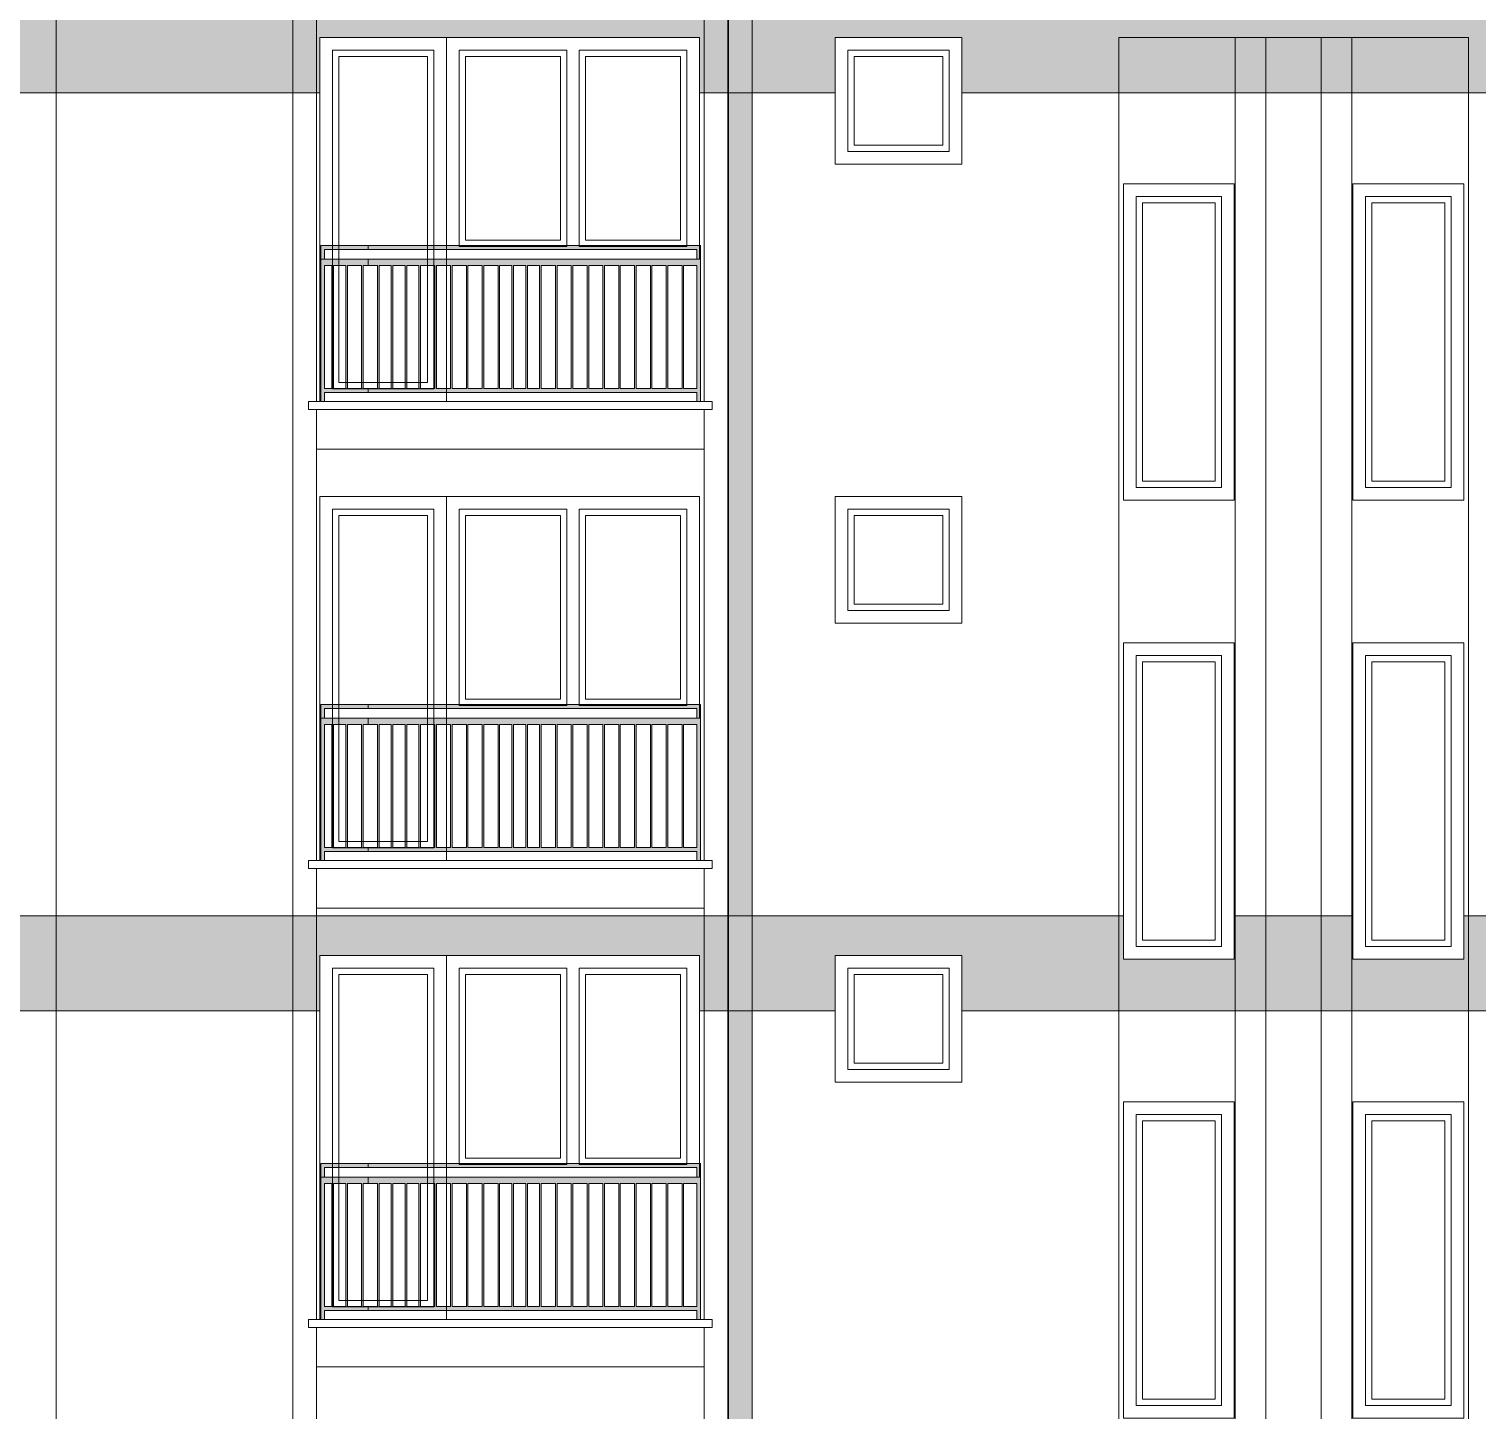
# Model space of a CAD drawing. Header units: millimetres. Extents: x 2791058 to 2855058, y -67651 to -18651.
# Drawn here: x 2811670 to 2816246, y -34233 to -29870 of the extents above; entities that cross this region are included whole.
import ezdxf

# ---------------------------------------------------------------- set-up
doc = ezdxf.new("R2010")
doc.units = ezdxf.units.MM
doc.header["$MEASUREMENT"] = 0
doc.linetypes.add('Hidden Line', pattern=[195.611112, 141.111112, -54.5])
doc.layers.add('Exterior walls', color=7, linetype='Continuous')
for name, color, linetype, lineweight in [('Exterior walls_Pen_No__1', 7, 'Continuous', 0), ('Exterior walls_Pen_No__80', 3, 'Continuous', 0), ('Lines_Pen_No__20', 1, 'Continuous', 0), ('Shell - Roof_Pen_No__20', 1, 'Continuous', 0), ('Shell - Roof_Pen_No__21', 7, 'Continuous', 0)]:
    doc.layers.add(name, color=color, linetype=linetype, lineweight=lineweight)
doc.layers.add('Structural - Bearing_Pen_No__61', color=7, linetype='Continuous', lineweight=0, true_color=0x6a6a6a)

# ---------------------------------------------------------------- blocks, each defined once
blk = doc.blocks.new('Wall_3', base_point=(2813954.9, -29772))
at = {"layer": 'Exterior walls', "linetype": 'Continuous', "lineweight": 0}
blk.add_hatch(color=255, dxfattribs=at).paths.add_polyline_path([(2813879.9, -29772), (2813879.9, -35603.3), (2813954.9, -35616.5), (2813954.9, -29772)])
at = {"layer": 'Exterior walls_Pen_No__1', "color": 7, "linetype": 'Continuous', "lineweight": 0, "flags": 128}
for points in [[(2813879.9, -29772), (2813879.9, -35603.3)], [(2813954.9, -29772), (2813879.9, -29772)], [(2813954.9, -35616.5), (2813954.9, -29772)]]:
    blk.add_lwpolyline(points, dxfattribs=at)

msp = doc.modelspace()

# ---------------------------------------------------------------- hatches: boundary and pattern name
at = {"layer": 'Exterior walls_Pen_No__80', "linetype": 'Continuous', "lineweight": 0, "true_color": 0x7fff7f}
for points in [[(2803943.4, -29772), (2803943.4, -30072), (2804793.3, -30072), (2804793.3, -29897), (2805993.3, -29897), (2805993.3, -30072), (2806363.5, -30072), (2806363.5, -29897), (2806763.5, -29897), (2806763.5, -30072), (2808942.1, -30072), (2808942.1, -29897), (2809342.1, -29897), (2809342.1, -30072), (2809767.8, -30072), (2809767.8, -29897), (2810967.8, -29897), (2810967.8, -30072), (2812588.9, -30072), (2812588.9, -29897), (2813788.9, -29897), (2813788.9, -30072), (2814217.2, -30072), (2814217.2, -29897), (2814617.2, -29897), (2814617.2, -30072), (2816727.9, -30072), (2816727.9, -29897), (2817127.9, -29897), (2817127.9, -30072), (2817570, -30072), (2817570, -29897), (2818770, -29897), (2818770, -30072), (2819623.4, -30072), (2819623.4, -29772)], [(2803943.4, -32972), (2803943.4, -32672), (2807342.5, -32672), (2807342.5, -32809), (2807692.5, -32809), (2807692.5, -32672), (2808067.5, -32672), (2808067.5, -32809), (2808417.5, -32809), (2808417.5, -32672), (2815128.4, -32672), (2815128.4, -32809), (2815478.4, -32809), (2815478.4, -32672), (2815853.4, -32672), (2815853.4, -32809), (2816203.4, -32809), (2816203.4, -32672), (2819623.4, -32672), (2819623.4, -32972), (2818770, -32972), (2818770, -32797), (2817570, -32797), (2817570, -32972), (2817127.9, -32972), (2817127.9, -32797), (2816727.9, -32797), (2816727.9, -32972), (2814617.2, -32972), (2814617.2, -32797), (2814217.2, -32797), (2814217.2, -32972), (2813788.9, -32972), (2813788.9, -32797), (2812588.9, -32797), (2812588.9, -32972), (2810967.8, -32972), (2810967.8, -32797), (2809767.8, -32797), (2809767.8, -32972), (2809342.1, -32972), (2809342.1, -32797), (2808942.1, -32797), (2808942.1, -32972), (2806763.5, -32972), (2806763.5, -32797), (2806363.5, -32797), (2806363.5, -32972), (2805993.3, -32972), (2805993.3, -32797), (2804793.3, -32797), (2804793.3, -32972)]]:
    msp.add_hatch(color=91, dxfattribs=at).paths.add_polyline_path(points)
at = {"layer": 'Structural - Bearing_Pen_No__61', "linetype": 'Continuous', "lineweight": 0, "true_color": 0x6a6a6a}
h = msp.add_hatch(color=251, dxfattribs=at)
h.paths.add_polyline_path([(2812591.9, -30554.4), (2812591.9, -31047), (2812603.9, -31047), (2812603.9, -31018.3), (2812741.9, -31018.3), (2812741.9, -31005.8), (2812725.9, -31005.8), (2812725.9, -30617), (2812741.9, -30617), (2812741.9, -30597), (2812603.9, -30597), (2812603.9, -30567), (2812741.9, -30567), (2812741.9, -30554.4), (2812603.9, -30554.4)])
h.paths.add_polyline_path([(2812603.9, -30617), (2812627.1, -30617), (2812627.1, -31005.8), (2812603.9, -31005.8)], flags=0)
h.paths.add_polyline_path([(2812632.1, -30617), (2812670.9, -30617), (2812670.9, -31005.8), (2812632.1, -31005.8)], flags=0)
h.paths.add_polyline_path([(2812675.9, -30617), (2812720.9, -30617), (2812720.9, -31005.8), (2812675.9, -31005.8)], flags=0)
h = msp.add_hatch(color=251, dxfattribs=at)
h.paths.add_polyline_path([(2812741.9, -31018.3), (2813779.9, -31018.3), (2813779.9, -31047), (2813791.9, -31047), (2813791.9, -30554.4), (2813779.9, -30554.4), (2812741.9, -30554.4), (2812741.9, -30567), (2813779.9, -30567), (2813779.9, -30597), (2812741.9, -30597), (2812741.9, -30617), (2812770.9, -30617), (2812770.9, -31005.8), (2812741.9, -31005.8)])
h.paths.add_polyline_path([(2812775.9, -31005.8), (2812775.9, -30617), (2812814.6, -30617), (2812814.6, -31005.8)], flags=0)
h.paths.add_polyline_path([(2812858.4, -31005.8), (2812819.6, -31005.8), (2812819.6, -30617), (2812858.4, -30617)], flags=0)
h.paths.add_polyline_path([(2812863.4, -30617), (2812902.1, -30617), (2812902.1, -31005.8), (2812863.4, -31005.8)], flags=0)
h.paths.add_polyline_path([(2812952.1, -31005.8), (2812907.1, -31005.8), (2812907.1, -30617), (2812952.1, -30617)], flags=0)
h.paths.add_polyline_path([(2812957.1, -31005.8), (2812957.1, -30617), (2813002.1, -30617), (2813002.1, -31005.8)], flags=0)
h.paths.add_polyline_path([(2813007.1, -30617), (2813052.1, -30617), (2813052.1, -31005.8), (2813007.1, -31005.8)], flags=0)
h.paths.add_polyline_path([(2813057.1, -30617), (2813102.1, -30617), (2813102.1, -31005.8), (2813057.1, -31005.8)], flags=0)
h.paths.add_polyline_path([(2813107.1, -31005.8), (2813107.1, -30617), (2813152.1, -30617), (2813152.1, -31005.8)], flags=0)
h.paths.add_polyline_path([(2813195.9, -31005.8), (2813157.1, -31005.8), (2813157.1, -30617), (2813195.9, -30617)], flags=0)
h.paths.add_polyline_path([(2813200.9, -30617), (2813239.6, -30617), (2813239.6, -31005.8), (2813200.9, -31005.8)], flags=0)
h.paths.add_polyline_path([(2813244.6, -30617), (2813283.4, -30617), (2813283.4, -31005.8), (2813244.6, -31005.8)], flags=0)
h.paths.add_polyline_path([(2813288.4, -31005.8), (2813288.4, -30617), (2813333.4, -30617), (2813333.4, -31005.8)], flags=0)
h.paths.add_polyline_path([(2813383.4, -31005.8), (2813338.4, -31005.8), (2813338.4, -30617), (2813383.4, -30617)], flags=0)
h.paths.add_polyline_path([(2813433.4, -31005.8), (2813388.4, -31005.8), (2813388.4, -30617), (2813433.4, -30617)], flags=0)
h.paths.add_polyline_path([(2813438.4, -31005.8), (2813438.4, -30617), (2813483.4, -30617), (2813483.4, -31005.8)], flags=0)
h.paths.add_polyline_path([(2813488.4, -31005.8), (2813488.4, -30617), (2813533.4, -30617), (2813533.4, -31005.8)], flags=0)
h.paths.add_polyline_path([(2813538.4, -30617), (2813583.4, -30617), (2813583.4, -31005.8), (2813538.4, -31005.8)], flags=0)
h.paths.add_polyline_path([(2813588.4, -31005.8), (2813588.4, -30617), (2813633.4, -30617), (2813633.4, -31005.8)], flags=0)
h.paths.add_polyline_path([(2813638.4, -30617), (2813683.4, -30617), (2813683.4, -31005.8), (2813638.4, -31005.8)], flags=0)
h.paths.add_polyline_path([(2813688.4, -31005.8), (2813688.4, -30617), (2813733.4, -30617), (2813733.4, -31005.8)], flags=0)
h.paths.add_polyline_path([(2813738.4, -30617), (2813779.9, -30617), (2813779.9, -31005.8), (2813738.4, -31005.8)], flags=0)
h = msp.add_hatch(color=251, dxfattribs=at)
h.paths.add_polyline_path([(2812591.9, -32004.4), (2812591.9, -32497), (2812603.9, -32497), (2812603.9, -32468.3), (2812741.9, -32468.3), (2812741.9, -32455.8), (2812725.9, -32455.8), (2812725.9, -32067), (2812741.9, -32067), (2812741.9, -32047), (2812603.9, -32047), (2812603.9, -32017), (2812741.9, -32017), (2812741.9, -32004.4), (2812603.9, -32004.4)])
h.paths.add_polyline_path([(2812603.9, -32067), (2812627.1, -32067), (2812627.1, -32455.8), (2812603.9, -32455.8)], flags=0)
h.paths.add_polyline_path([(2812632.1, -32067), (2812670.9, -32067), (2812670.9, -32455.8), (2812632.1, -32455.8)], flags=0)
h.paths.add_polyline_path([(2812675.9, -32067), (2812720.9, -32067), (2812720.9, -32455.8), (2812675.9, -32455.8)], flags=0)
h = msp.add_hatch(color=251, dxfattribs=at)
h.paths.add_polyline_path([(2812741.9, -32468.3), (2813779.9, -32468.3), (2813779.9, -32497), (2813791.9, -32497), (2813791.9, -32004.4), (2813779.9, -32004.4), (2812741.9, -32004.4), (2812741.9, -32017), (2813779.9, -32017), (2813779.9, -32047), (2812741.9, -32047), (2812741.9, -32067), (2812770.9, -32067), (2812770.9, -32455.8), (2812741.9, -32455.8)])
h.paths.add_polyline_path([(2812775.9, -32455.8), (2812775.9, -32067), (2812814.6, -32067), (2812814.6, -32455.8)], flags=0)
h.paths.add_polyline_path([(2812858.4, -32455.8), (2812819.6, -32455.8), (2812819.6, -32067), (2812858.4, -32067)], flags=0)
h.paths.add_polyline_path([(2812863.4, -32067), (2812902.1, -32067), (2812902.1, -32455.8), (2812863.4, -32455.8)], flags=0)
h.paths.add_polyline_path([(2812952.1, -32455.8), (2812907.1, -32455.8), (2812907.1, -32067), (2812952.1, -32067)], flags=0)
h.paths.add_polyline_path([(2812957.1, -32455.8), (2812957.1, -32067), (2813002.1, -32067), (2813002.1, -32455.8)], flags=0)
h.paths.add_polyline_path([(2813007.1, -32067), (2813052.1, -32067), (2813052.1, -32455.8), (2813007.1, -32455.8)], flags=0)
h.paths.add_polyline_path([(2813057.1, -32067), (2813102.1, -32067), (2813102.1, -32455.8), (2813057.1, -32455.8)], flags=0)
h.paths.add_polyline_path([(2813107.1, -32455.8), (2813107.1, -32067), (2813152.1, -32067), (2813152.1, -32455.8)], flags=0)
h.paths.add_polyline_path([(2813195.9, -32455.8), (2813157.1, -32455.8), (2813157.1, -32067), (2813195.9, -32067)], flags=0)
h.paths.add_polyline_path([(2813200.9, -32067), (2813239.6, -32067), (2813239.6, -32455.8), (2813200.9, -32455.8)], flags=0)
h.paths.add_polyline_path([(2813244.6, -32067), (2813283.4, -32067), (2813283.4, -32455.8), (2813244.6, -32455.8)], flags=0)
h.paths.add_polyline_path([(2813288.4, -32455.8), (2813288.4, -32067), (2813333.4, -32067), (2813333.4, -32455.8)], flags=0)
h.paths.add_polyline_path([(2813383.4, -32455.8), (2813338.4, -32455.8), (2813338.4, -32067), (2813383.4, -32067)], flags=0)
h.paths.add_polyline_path([(2813433.4, -32455.8), (2813388.4, -32455.8), (2813388.4, -32067), (2813433.4, -32067)], flags=0)
h.paths.add_polyline_path([(2813438.4, -32455.8), (2813438.4, -32067), (2813483.4, -32067), (2813483.4, -32455.8)], flags=0)
h.paths.add_polyline_path([(2813488.4, -32455.8), (2813488.4, -32067), (2813533.4, -32067), (2813533.4, -32455.8)], flags=0)
h.paths.add_polyline_path([(2813538.4, -32067), (2813583.4, -32067), (2813583.4, -32455.8), (2813538.4, -32455.8)], flags=0)
h.paths.add_polyline_path([(2813588.4, -32455.8), (2813588.4, -32067), (2813633.4, -32067), (2813633.4, -32455.8)], flags=0)
h.paths.add_polyline_path([(2813638.4, -32067), (2813683.4, -32067), (2813683.4, -32455.8), (2813638.4, -32455.8)], flags=0)
h.paths.add_polyline_path([(2813688.4, -32455.8), (2813688.4, -32067), (2813733.4, -32067), (2813733.4, -32455.8)], flags=0)
h.paths.add_polyline_path([(2813738.4, -32067), (2813779.9, -32067), (2813779.9, -32455.8), (2813738.4, -32455.8)], flags=0)
h = msp.add_hatch(color=251, dxfattribs=at)
h.paths.add_polyline_path([(2812591.9, -33454.4), (2812591.9, -33947), (2812603.9, -33947), (2812603.9, -33918.3), (2812741.9, -33918.3), (2812741.9, -33905.8), (2812725.9, -33905.8), (2812725.9, -33517), (2812741.9, -33517), (2812741.9, -33497), (2812603.9, -33497), (2812603.9, -33467), (2812741.9, -33467), (2812741.9, -33454.4), (2812603.9, -33454.4)])
h.paths.add_polyline_path([(2812603.9, -33517), (2812627.1, -33517), (2812627.1, -33905.8), (2812603.9, -33905.8)], flags=0)
h.paths.add_polyline_path([(2812632.1, -33517), (2812670.9, -33517), (2812670.9, -33905.8), (2812632.1, -33905.8)], flags=0)
h.paths.add_polyline_path([(2812675.9, -33517), (2812720.9, -33517), (2812720.9, -33905.8), (2812675.9, -33905.8)], flags=0)
h = msp.add_hatch(color=251, dxfattribs=at)
h.paths.add_polyline_path([(2812741.9, -33918.3), (2813779.9, -33918.3), (2813779.9, -33947), (2813791.9, -33947), (2813791.9, -33454.4), (2813779.9, -33454.4), (2812741.9, -33454.4), (2812741.9, -33467), (2813779.9, -33467), (2813779.9, -33497), (2812741.9, -33497), (2812741.9, -33517), (2812770.9, -33517), (2812770.9, -33905.8), (2812741.9, -33905.8)])
h.paths.add_polyline_path([(2812775.9, -33905.8), (2812775.9, -33517), (2812814.6, -33517), (2812814.6, -33905.8)], flags=0)
h.paths.add_polyline_path([(2812858.4, -33905.8), (2812819.6, -33905.8), (2812819.6, -33517), (2812858.4, -33517)], flags=0)
h.paths.add_polyline_path([(2812863.4, -33517), (2812902.1, -33517), (2812902.1, -33905.8), (2812863.4, -33905.8)], flags=0)
h.paths.add_polyline_path([(2812952.1, -33905.8), (2812907.1, -33905.8), (2812907.1, -33517), (2812952.1, -33517)], flags=0)
h.paths.add_polyline_path([(2812957.1, -33905.8), (2812957.1, -33517), (2813002.1, -33517), (2813002.1, -33905.8)], flags=0)
h.paths.add_polyline_path([(2813007.1, -33517), (2813052.1, -33517), (2813052.1, -33905.8), (2813007.1, -33905.8)], flags=0)
h.paths.add_polyline_path([(2813057.1, -33517), (2813102.1, -33517), (2813102.1, -33905.8), (2813057.1, -33905.8)], flags=0)
h.paths.add_polyline_path([(2813107.1, -33905.8), (2813107.1, -33517), (2813152.1, -33517), (2813152.1, -33905.8)], flags=0)
h.paths.add_polyline_path([(2813195.9, -33905.8), (2813157.1, -33905.8), (2813157.1, -33517), (2813195.9, -33517)], flags=0)
h.paths.add_polyline_path([(2813200.9, -33517), (2813239.6, -33517), (2813239.6, -33905.8), (2813200.9, -33905.8)], flags=0)
h.paths.add_polyline_path([(2813244.6, -33517), (2813283.4, -33517), (2813283.4, -33905.8), (2813244.6, -33905.8)], flags=0)
h.paths.add_polyline_path([(2813288.4, -33905.8), (2813288.4, -33517), (2813333.4, -33517), (2813333.4, -33905.8)], flags=0)
h.paths.add_polyline_path([(2813383.4, -33905.8), (2813338.4, -33905.8), (2813338.4, -33517), (2813383.4, -33517)], flags=0)
h.paths.add_polyline_path([(2813433.4, -33905.8), (2813388.4, -33905.8), (2813388.4, -33517), (2813433.4, -33517)], flags=0)
h.paths.add_polyline_path([(2813438.4, -33905.8), (2813438.4, -33517), (2813483.4, -33517), (2813483.4, -33905.8)], flags=0)
h.paths.add_polyline_path([(2813488.4, -33905.8), (2813488.4, -33517), (2813533.4, -33517), (2813533.4, -33905.8)], flags=0)
h.paths.add_polyline_path([(2813538.4, -33517), (2813583.4, -33517), (2813583.4, -33905.8), (2813538.4, -33905.8)], flags=0)
h.paths.add_polyline_path([(2813588.4, -33905.8), (2813588.4, -33517), (2813633.4, -33517), (2813633.4, -33905.8)], flags=0)
h.paths.add_polyline_path([(2813638.4, -33517), (2813683.4, -33517), (2813683.4, -33905.8), (2813638.4, -33905.8)], flags=0)
h.paths.add_polyline_path([(2813688.4, -33905.8), (2813688.4, -33517), (2813733.4, -33517), (2813733.4, -33905.8)], flags=0)
h.paths.add_polyline_path([(2813738.4, -33517), (2813779.9, -33517), (2813779.9, -33905.8), (2813738.4, -33905.8)], flags=0)

# ---------------------------------------------------------------- linework, layer by layer
at = {"layer": 'Exterior walls_Pen_No__1', "color": 7, "linetype": 'Continuous', "lineweight": 0, "flags": 128}
for points in [[(2810967.8, -30072), (2812588.9, -30072), (2812588.9, -29897), (2813788.9, -29897), (2813788.9, -30072), (2814217.2, -30072), (2814217.2, -29897), (2814617.2, -29897), (2814617.2, -30072), (2816727.9, -30072), (2816727.9, -29897), (2817127.9, -29897), (2817127.9, -30072), (2817570, -30072), (2817570, -29897), (2818770, -29897), (2818770, -30072), (2819623.4, -30072), (2819623.4, -29772), (2803943.4, -29772)], [(2808417.5, -32672), (2815128.4, -32672), (2815128.4, -32809), (2815478.4, -32809), (2815478.4, -32672), (2815853.4, -32672), (2815853.4, -32809), (2816203.4, -32809), (2816203.4, -32672), (2819623.4, -32672)], [(2816727.9, -32972), (2814617.2, -32972), (2814617.2, -32797), (2814217.2, -32797), (2814217.2, -32972), (2813788.9, -32972), (2813788.9, -32797), (2812588.9, -32797), (2812588.9, -32972), (2810967.8, -32972)]]:
    msp.add_lwpolyline(points, dxfattribs=at)
at = {"layer": 'Lines_Pen_No__20', "color": 1, "linetype": 'Hidden Line', "lineweight": 0}
for p, q in [((2812588.9, -29967), (2812588.9, -29897)), ((2812588.9, -29897), (2813788.9, -29897)), ((2813788.9, -29967), (2813788.9, -29897)), ((2814217.2, -29967), (2814217.2, -29897)), ((2814617.2, -29897), (2814217.2, -29897)), ((2814217.2, -29967), (2814217.2, -29897)), ((2814617.2, -29967), (2814617.2, -29897)), ((2812588.9, -31417), (2812588.9, -31347)), ((2812588.9, -31347), (2813788.9, -31347)), ((2813788.9, -31417), (2813788.9, -31347)), ((2814217.2, -31417), (2814217.2, -31347)), ((2814617.2, -31347), (2814217.2, -31347)), ((2814217.2, -31417), (2814217.2, -31347)), ((2814617.2, -31417), (2814617.2, -31347)), ((2812588.9, -32867), (2812588.9, -32797)), ((2812588.9, -32797), (2813788.9, -32797)), ((2813788.9, -32867), (2813788.9, -32797)), ((2814217.2, -32867), (2814217.2, -32797)), ((2814617.2, -32797), (2814217.2, -32797)), ((2814217.2, -32867), (2814217.2, -32797)), ((2814617.2, -32867), (2814617.2, -32797))]:
    msp.add_line(p, q, dxfattribs=at)
at = {"layer": 'Lines_Pen_No__20', "color": 1, "linetype": 'Continuous', "lineweight": 0}
for p, q in [((2813348.9, -30537), (2813348.9, -29957)), ((2813368.9, -30557), (2813368.9, -29937)), ((2813408.9, -30557), (2813408.9, -29937)), ((2813428.9, -30537), (2813428.9, -29957)), ((2813368.9, -32007), (2813368.9, -31387)), ((2813408.9, -32007), (2813408.9, -31387)), ((2813348.9, -31987), (2813348.9, -31407)), ((2813428.9, -31987), (2813428.9, -31407)), ((2813368.9, -33457), (2813368.9, -32837)), ((2813408.9, -33457), (2813408.9, -32837)), ((2813348.9, -33437), (2813348.9, -32857)), ((2813428.9, -33437), (2813428.9, -32857))]:
    msp.add_line(p, q, dxfattribs=at)
for points in [[(2812988.9, -31047), (2812588.9, -31047), (2812588.9, -29897), (2812988.9, -29897)], [(2813788.9, -29897), (2812988.9, -29897), (2812988.9, -30597), (2813788.9, -30597)], [(2814217.2, -29897), (2814617.2, -29897), (2814617.2, -30297), (2814217.2, -30297)], [(2812948.9, -31007), (2812628.9, -31007), (2812628.9, -29937), (2812948.9, -29937)], [(2812928.9, -30987), (2812648.9, -30987), (2812648.9, -29957), (2812928.9, -29957)], [(2814257.2, -29937), (2814577.2, -29937), (2814577.2, -30257), (2814257.2, -30257)], [(2814277.2, -29957), (2814557.2, -29957), (2814557.2, -30237), (2814277.2, -30237)], [(2815128.4, -31359), (2815478.4, -31359), (2815478.4, -30359), (2815128.4, -30359)], [(2815853.4, -31359), (2816203.4, -31359), (2816203.4, -30359), (2815853.4, -30359)], [(2815168.4, -31319), (2815438.4, -31319), (2815438.4, -30399), (2815168.4, -30399)], [(2815188.4, -31299), (2815418.4, -31299), (2815418.4, -30419), (2815188.4, -30419)], [(2815893.4, -31319), (2816163.4, -31319), (2816163.4, -30399), (2815893.4, -30399)], [(2815913.4, -31299), (2816143.4, -31299), (2816143.4, -30419), (2815913.4, -30419)], [(2812988.9, -32497), (2812588.9, -32497), (2812588.9, -31347), (2812988.9, -31347)], [(2812948.9, -32457), (2812628.9, -32457), (2812628.9, -31387), (2812948.9, -31387)], [(2813788.9, -31347), (2812988.9, -31347), (2812988.9, -32047), (2813788.9, -32047)], [(2814217.2, -31347), (2814617.2, -31347), (2814617.2, -31747), (2814217.2, -31747)], [(2814257.2, -31387), (2814577.2, -31387), (2814577.2, -31707), (2814257.2, -31707)], [(2812928.9, -32437), (2812648.9, -32437), (2812648.9, -31407), (2812928.9, -31407)], [(2814277.2, -31407), (2814557.2, -31407), (2814557.2, -31687), (2814277.2, -31687)], [(2815128.4, -32809), (2815478.4, -32809), (2815478.4, -31809), (2815128.4, -31809)], [(2815853.4, -32809), (2816203.4, -32809), (2816203.4, -31809), (2815853.4, -31809)], [(2815168.4, -32769), (2815438.4, -32769), (2815438.4, -31849), (2815168.4, -31849)], [(2815188.4, -32749), (2815418.4, -32749), (2815418.4, -31869), (2815188.4, -31869)], [(2815893.4, -32769), (2816163.4, -32769), (2816163.4, -31849), (2815893.4, -31849)], [(2815913.4, -32749), (2816143.4, -32749), (2816143.4, -31869), (2815913.4, -31869)], [(2812988.9, -33947), (2812588.9, -33947), (2812588.9, -32797), (2812988.9, -32797)], [(2813788.9, -32797), (2812988.9, -32797), (2812988.9, -33497), (2813788.9, -33497)], [(2814217.2, -32797), (2814617.2, -32797), (2814617.2, -33197), (2814217.2, -33197)], [(2812948.9, -33907), (2812628.9, -33907), (2812628.9, -32837), (2812948.9, -32837)], [(2814257.2, -32837), (2814577.2, -32837), (2814577.2, -33157), (2814257.2, -33157)], [(2812928.9, -33887), (2812648.9, -33887), (2812648.9, -32857), (2812928.9, -32857)], [(2814277.2, -32857), (2814557.2, -32857), (2814557.2, -33137), (2814277.2, -33137)], [(2815128.4, -34259), (2815478.4, -34259), (2815478.4, -33259), (2815128.4, -33259)], [(2815853.4, -34259), (2816203.4, -34259), (2816203.4, -33259), (2815853.4, -33259)], [(2815168.4, -34219), (2815438.4, -34219), (2815438.4, -33299), (2815168.4, -33299)], [(2815893.4, -34219), (2816163.4, -34219), (2816163.4, -33299), (2815893.4, -33299)], [(2815188.4, -34199), (2815418.4, -34199), (2815418.4, -33319), (2815188.4, -33319)], [(2815913.4, -34199), (2816143.4, -34199), (2816143.4, -33319), (2815913.4, -33319)]]:
    msp.add_lwpolyline(points, close=True, dxfattribs=at)
for points in [[(2813368.9, -29937), (2813028.9, -29937), (2813028.9, -30557), (2813368.9, -30557)], [(2813348.9, -29957), (2813048.9, -29957), (2813048.9, -30537), (2813348.9, -30537)], [(2813408.9, -30557), (2813748.9, -30557), (2813748.9, -29937), (2813408.9, -29937)], [(2813428.9, -30537), (2813728.9, -30537), (2813728.9, -29957), (2813428.9, -29957)], [(2813368.9, -31387), (2813028.9, -31387), (2813028.9, -32007), (2813368.9, -32007)], [(2813408.9, -32007), (2813748.9, -32007), (2813748.9, -31387), (2813408.9, -31387)], [(2813348.9, -31407), (2813048.9, -31407), (2813048.9, -31987), (2813348.9, -31987)], [(2813428.9, -31987), (2813728.9, -31987), (2813728.9, -31407), (2813428.9, -31407)], [(2813368.9, -32837), (2813028.9, -32837), (2813028.9, -33457), (2813368.9, -33457)], [(2813408.9, -33457), (2813748.9, -33457), (2813748.9, -32837), (2813408.9, -32837)], [(2813348.9, -32857), (2813048.9, -32857), (2813048.9, -33437), (2813348.9, -33437)], [(2813428.9, -33437), (2813728.9, -33437), (2813728.9, -32857), (2813428.9, -32857)]]:
    msp.add_lwpolyline(points, dxfattribs=at)
at = {"layer": 'Shell - Roof_Pen_No__20', "color": 1, "linetype": 'Continuous', "lineweight": 0}
for p, q in [((2814617.2, -29897), (2814217.2, -29897)), ((2814217.2, -29897), (2814217.2, -30297)), ((2814617.2, -30297), (2814617.2, -29897)), ((2814217.2, -30297), (2814617.2, -30297)), ((2814617.2, -31347), (2814217.2, -31347)), ((2814217.2, -31347), (2814217.2, -31747)), ((2814617.2, -31747), (2814617.2, -31347)), ((2814217.2, -31747), (2814617.2, -31747)), ((2814617.2, -32797), (2814217.2, -32797)), ((2814217.2, -32797), (2814217.2, -33197)), ((2814617.2, -33197), (2814617.2, -32797)), ((2814217.2, -33197), (2814617.2, -33197))]:
    msp.add_line(p, q, dxfattribs=at)
at = {"layer": 'Shell - Roof_Pen_No__21', "color": 7, "linetype": 'Continuous', "lineweight": 0}
for p, q in [((2811755.3, -29772), (2811755.3, -37047)), ((2812503.4, -29772), (2812503.4, -35547)), ((2812578.4, -29772), (2812578.4, -31047)), ((2813803.4, -29772), (2813803.4, -31047)), ((2813878.4, -29772), (2813878.4, -35547)), ((2814617.2, -29897), (2814217.2, -29897)), ((2814217.2, -29897), (2814217.2, -30297)), ((2814617.2, -30297), (2814617.2, -29897)), ((2815113.4, -29897), (2816218.4, -29897)), ((2815113.4, -29897), (2815113.4, -35959.2)), ((2815481.3, -29897), (2815481.3, -35959.2)), ((2815578.4, -29897), (2815578.4, -35959.2)), ((2815752.9, -29897), (2815752.9, -35959.2)), ((2815850, -29897), (2815850, -35959.2)), ((2816218.4, -29897), (2816218.4, -35959.2)), ((2814217.2, -30297), (2814617.2, -30297)), ((2815478.4, -30359), (2815128.4, -30359)), ((2815128.4, -30359), (2815128.4, -31359)), ((2816203.4, -30359), (2815853.4, -30359)), ((2812588.4, -30597), (2813388.4, -30597)), ((2812553.4, -31072), (2812553.4, -31047)), ((2812553.4, -31047), (2812578.4, -31047)), ((2812578.4, -31047), (2813803.4, -31047)), ((2813828.4, -31047), (2813803.4, -31047)), ((2813828.4, -31072), (2813828.4, -31047)), ((2812578.4, -31072), (2812553.4, -31072)), ((2812578.4, -31072), (2812578.4, -31197)), ((2812578.4, -31072), (2813803.4, -31072)), ((2812578.4, -31072), (2812578.4, -32497)), ((2813803.4, -31072), (2813803.4, -31197)), ((2813803.4, -31072), (2813828.4, -31072)), ((2813803.4, -31072), (2813803.4, -32497)), ((2812578.4, -31197), (2813803.4, -31197)), ((2814617.2, -31347), (2814217.2, -31347)), ((2814217.2, -31347), (2814217.2, -31747)), ((2814617.2, -31747), (2814617.2, -31347)), ((2815478.4, -31359), (2815128.4, -31359)), ((2816203.4, -31359), (2815853.4, -31359)), ((2814217.2, -31747), (2814617.2, -31747)), ((2815478.4, -31809), (2815128.4, -31809)), ((2815128.4, -31809), (2815128.4, -32809)), ((2816203.4, -31809), (2815853.4, -31809)), ((2812588.4, -32047), (2813388.4, -32047)), ((2812553.4, -32522), (2812553.4, -32497)), ((2812553.4, -32497), (2812578.4, -32497)), ((2812578.4, -32522), (2812553.4, -32522)), ((2812578.4, -32497), (2813803.4, -32497)), ((2812578.4, -32522), (2812578.4, -32647)), ((2812578.4, -32522), (2813803.4, -32522)), ((2812578.4, -32522), (2812578.4, -33947)), ((2813828.4, -32497), (2813803.4, -32497)), ((2813803.4, -32522), (2813803.4, -32647)), ((2813803.4, -32522), (2813828.4, -32522)), ((2813803.4, -32522), (2813803.4, -33947)), ((2813828.4, -32522), (2813828.4, -32497)), ((2812578.4, -32647), (2813803.4, -32647)), ((2814617.2, -32797), (2814217.2, -32797)), ((2814217.2, -32797), (2814217.2, -33197)), ((2814617.2, -33197), (2814617.2, -32797)), ((2815478.4, -32809), (2815128.4, -32809)), ((2816203.4, -32809), (2815853.4, -32809)), ((2814217.2, -33197), (2814617.2, -33197)), ((2815478.4, -33259), (2815128.4, -33259)), ((2815128.4, -33259), (2815128.4, -34259)), ((2816203.4, -33259), (2815853.4, -33259)), ((2812588.4, -33497), (2813388.4, -33497)), ((2812553.4, -33972), (2812553.4, -33947)), ((2812553.4, -33947), (2812578.4, -33947)), ((2812578.4, -33947), (2813803.4, -33947)), ((2813828.4, -33947), (2813803.4, -33947)), ((2813828.4, -33972), (2813828.4, -33947)), ((2812578.4, -33972), (2812553.4, -33972)), ((2812578.4, -33972), (2812578.4, -34097)), ((2812578.4, -33972), (2813803.4, -33972)), ((2812578.4, -33972), (2812578.4, -35397)), ((2813803.4, -33972), (2813803.4, -34097)), ((2813803.4, -33972), (2813828.4, -33972)), ((2813803.4, -33972), (2813803.4, -35397)), ((2812578.4, -34097), (2813803.4, -34097))]:
    msp.add_line(p, q, dxfattribs=at)
at = {"layer": 'Structural - Bearing_Pen_No__61', "color": 251, "linetype": 'Continuous', "lineweight": 0, "true_color": 0x6a6a6a, "flags": 128}
for points in [[(2812591.9, -30554.4), (2812591.9, -31047), (2812603.9, -31047), (2812603.9, -31018.3), (2812741.9, -31018.3), (2812741.9, -31005.8), (2812725.9, -31005.8), (2812725.9, -30617), (2812741.9, -30617), (2812741.9, -30597), (2812603.9, -30597), (2812603.9, -30567), (2812741.9, -30567), (2812741.9, -30554.4), (2812603.9, -30554.4)], [(2812741.9, -31018.3), (2813779.9, -31018.3), (2813779.9, -31047), (2813791.9, -31047), (2813791.9, -30554.4), (2813779.9, -30554.4), (2812741.9, -30554.4), (2812741.9, -30567), (2813779.9, -30567), (2813779.9, -30597), (2812741.9, -30597), (2812741.9, -30617), (2812770.9, -30617), (2812770.9, -31005.8), (2812741.9, -31005.8)], [(2812603.9, -30617), (2812627.1, -30617), (2812627.1, -31005.8), (2812603.9, -31005.8)], [(2812632.1, -30617), (2812670.9, -30617), (2812670.9, -31005.8), (2812632.1, -31005.8)], [(2812675.9, -30617), (2812720.9, -30617), (2812720.9, -31005.8), (2812675.9, -31005.8)], [(2812775.9, -31005.8), (2812775.9, -30617), (2812814.6, -30617), (2812814.6, -31005.8)], [(2812858.4, -31005.8), (2812819.6, -31005.8), (2812819.6, -30617), (2812858.4, -30617)], [(2812863.4, -30617), (2812902.1, -30617), (2812902.1, -31005.8), (2812863.4, -31005.8)], [(2812952.1, -31005.8), (2812907.1, -31005.8), (2812907.1, -30617), (2812952.1, -30617)], [(2812957.1, -31005.8), (2812957.1, -30617), (2813002.1, -30617), (2813002.1, -31005.8)], [(2813007.1, -30617), (2813052.1, -30617), (2813052.1, -31005.8), (2813007.1, -31005.8)], [(2813057.1, -30617), (2813102.1, -30617), (2813102.1, -31005.8), (2813057.1, -31005.8)], [(2813107.1, -31005.8), (2813107.1, -30617), (2813152.1, -30617), (2813152.1, -31005.8)], [(2813195.9, -31005.8), (2813157.1, -31005.8), (2813157.1, -30617), (2813195.9, -30617)], [(2813200.9, -30617), (2813239.6, -30617), (2813239.6, -31005.8), (2813200.9, -31005.8)], [(2813244.6, -30617), (2813283.4, -30617), (2813283.4, -31005.8), (2813244.6, -31005.8)], [(2813288.4, -31005.8), (2813288.4, -30617), (2813333.4, -30617), (2813333.4, -31005.8)], [(2813383.4, -31005.8), (2813338.4, -31005.8), (2813338.4, -30617), (2813383.4, -30617)], [(2813433.4, -31005.8), (2813388.4, -31005.8), (2813388.4, -30617), (2813433.4, -30617)], [(2813438.4, -31005.8), (2813438.4, -30617), (2813483.4, -30617), (2813483.4, -31005.8)], [(2813488.4, -31005.8), (2813488.4, -30617), (2813533.4, -30617), (2813533.4, -31005.8)], [(2813538.4, -30617), (2813583.4, -30617), (2813583.4, -31005.8), (2813538.4, -31005.8)], [(2813588.4, -31005.8), (2813588.4, -30617), (2813633.4, -30617), (2813633.4, -31005.8)], [(2813638.4, -30617), (2813683.4, -30617), (2813683.4, -31005.8), (2813638.4, -31005.8)], [(2813688.4, -31005.8), (2813688.4, -30617), (2813733.4, -30617), (2813733.4, -31005.8)], [(2813738.4, -30617), (2813779.9, -30617), (2813779.9, -31005.8), (2813738.4, -31005.8)], [(2812591.9, -32004.4), (2812591.9, -32497), (2812603.9, -32497), (2812603.9, -32468.3), (2812741.9, -32468.3), (2812741.9, -32455.8), (2812725.9, -32455.8), (2812725.9, -32067), (2812741.9, -32067), (2812741.9, -32047), (2812603.9, -32047), (2812603.9, -32017), (2812741.9, -32017), (2812741.9, -32004.4), (2812603.9, -32004.4)], [(2812741.9, -32468.3), (2813779.9, -32468.3), (2813779.9, -32497), (2813791.9, -32497), (2813791.9, -32004.4), (2813779.9, -32004.4), (2812741.9, -32004.4), (2812741.9, -32017), (2813779.9, -32017), (2813779.9, -32047), (2812741.9, -32047), (2812741.9, -32067), (2812770.9, -32067), (2812770.9, -32455.8), (2812741.9, -32455.8)], [(2812603.9, -32067), (2812627.1, -32067), (2812627.1, -32455.8), (2812603.9, -32455.8)], [(2812632.1, -32067), (2812670.9, -32067), (2812670.9, -32455.8), (2812632.1, -32455.8)], [(2812675.9, -32067), (2812720.9, -32067), (2812720.9, -32455.8), (2812675.9, -32455.8)], [(2812775.9, -32455.8), (2812775.9, -32067), (2812814.6, -32067), (2812814.6, -32455.8)], [(2812858.4, -32455.8), (2812819.6, -32455.8), (2812819.6, -32067), (2812858.4, -32067)], [(2812863.4, -32067), (2812902.1, -32067), (2812902.1, -32455.8), (2812863.4, -32455.8)], [(2812952.1, -32455.8), (2812907.1, -32455.8), (2812907.1, -32067), (2812952.1, -32067)], [(2812957.1, -32455.8), (2812957.1, -32067), (2813002.1, -32067), (2813002.1, -32455.8)], [(2813007.1, -32067), (2813052.1, -32067), (2813052.1, -32455.8), (2813007.1, -32455.8)], [(2813057.1, -32067), (2813102.1, -32067), (2813102.1, -32455.8), (2813057.1, -32455.8)], [(2813107.1, -32455.8), (2813107.1, -32067), (2813152.1, -32067), (2813152.1, -32455.8)], [(2813195.9, -32455.8), (2813157.1, -32455.8), (2813157.1, -32067), (2813195.9, -32067)], [(2813200.9, -32067), (2813239.6, -32067), (2813239.6, -32455.8), (2813200.9, -32455.8)], [(2813244.6, -32067), (2813283.4, -32067), (2813283.4, -32455.8), (2813244.6, -32455.8)], [(2813288.4, -32455.8), (2813288.4, -32067), (2813333.4, -32067), (2813333.4, -32455.8)], [(2813383.4, -32455.8), (2813338.4, -32455.8), (2813338.4, -32067), (2813383.4, -32067)], [(2813433.4, -32455.8), (2813388.4, -32455.8), (2813388.4, -32067), (2813433.4, -32067)], [(2813438.4, -32455.8), (2813438.4, -32067), (2813483.4, -32067), (2813483.4, -32455.8)], [(2813488.4, -32455.8), (2813488.4, -32067), (2813533.4, -32067), (2813533.4, -32455.8)], [(2813538.4, -32067), (2813583.4, -32067), (2813583.4, -32455.8), (2813538.4, -32455.8)], [(2813588.4, -32455.8), (2813588.4, -32067), (2813633.4, -32067), (2813633.4, -32455.8)], [(2813638.4, -32067), (2813683.4, -32067), (2813683.4, -32455.8), (2813638.4, -32455.8)], [(2813688.4, -32455.8), (2813688.4, -32067), (2813733.4, -32067), (2813733.4, -32455.8)], [(2813738.4, -32067), (2813779.9, -32067), (2813779.9, -32455.8), (2813738.4, -32455.8)], [(2812591.9, -33454.4), (2812591.9, -33947), (2812603.9, -33947), (2812603.9, -33918.3), (2812741.9, -33918.3), (2812741.9, -33905.8), (2812725.9, -33905.8), (2812725.9, -33517), (2812741.9, -33517), (2812741.9, -33497), (2812603.9, -33497), (2812603.9, -33467), (2812741.9, -33467), (2812741.9, -33454.4), (2812603.9, -33454.4)], [(2812741.9, -33918.3), (2813779.9, -33918.3), (2813779.9, -33947), (2813791.9, -33947), (2813791.9, -33454.4), (2813779.9, -33454.4), (2812741.9, -33454.4), (2812741.9, -33467), (2813779.9, -33467), (2813779.9, -33497), (2812741.9, -33497), (2812741.9, -33517), (2812770.9, -33517), (2812770.9, -33905.8), (2812741.9, -33905.8)], [(2812603.9, -33517), (2812627.1, -33517), (2812627.1, -33905.8), (2812603.9, -33905.8)], [(2812632.1, -33517), (2812670.9, -33517), (2812670.9, -33905.8), (2812632.1, -33905.8)], [(2812675.9, -33517), (2812720.9, -33517), (2812720.9, -33905.8), (2812675.9, -33905.8)], [(2812775.9, -33905.8), (2812775.9, -33517), (2812814.6, -33517), (2812814.6, -33905.8)], [(2812858.4, -33905.8), (2812819.6, -33905.8), (2812819.6, -33517), (2812858.4, -33517)], [(2812863.4, -33517), (2812902.1, -33517), (2812902.1, -33905.8), (2812863.4, -33905.8)], [(2812952.1, -33905.8), (2812907.1, -33905.8), (2812907.1, -33517), (2812952.1, -33517)], [(2812957.1, -33905.8), (2812957.1, -33517), (2813002.1, -33517), (2813002.1, -33905.8)], [(2813007.1, -33517), (2813052.1, -33517), (2813052.1, -33905.8), (2813007.1, -33905.8)], [(2813057.1, -33517), (2813102.1, -33517), (2813102.1, -33905.8), (2813057.1, -33905.8)], [(2813107.1, -33905.8), (2813107.1, -33517), (2813152.1, -33517), (2813152.1, -33905.8)], [(2813195.9, -33905.8), (2813157.1, -33905.8), (2813157.1, -33517), (2813195.9, -33517)], [(2813200.9, -33517), (2813239.6, -33517), (2813239.6, -33905.8), (2813200.9, -33905.8)], [(2813244.6, -33517), (2813283.4, -33517), (2813283.4, -33905.8), (2813244.6, -33905.8)], [(2813288.4, -33905.8), (2813288.4, -33517), (2813333.4, -33517), (2813333.4, -33905.8)], [(2813383.4, -33905.8), (2813338.4, -33905.8), (2813338.4, -33517), (2813383.4, -33517)], [(2813433.4, -33905.8), (2813388.4, -33905.8), (2813388.4, -33517), (2813433.4, -33517)], [(2813438.4, -33905.8), (2813438.4, -33517), (2813483.4, -33517), (2813483.4, -33905.8)], [(2813488.4, -33905.8), (2813488.4, -33517), (2813533.4, -33517), (2813533.4, -33905.8)], [(2813538.4, -33517), (2813583.4, -33517), (2813583.4, -33905.8), (2813538.4, -33905.8)], [(2813588.4, -33905.8), (2813588.4, -33517), (2813633.4, -33517), (2813633.4, -33905.8)], [(2813638.4, -33517), (2813683.4, -33517), (2813683.4, -33905.8), (2813638.4, -33905.8)], [(2813688.4, -33905.8), (2813688.4, -33517), (2813733.4, -33517), (2813733.4, -33905.8)], [(2813738.4, -33517), (2813779.9, -33517), (2813779.9, -33905.8), (2813738.4, -33905.8)]]:
    msp.add_lwpolyline(points, close=True, dxfattribs=at)

# ---------------------------------------------------------------- block references
at = {"layer": 'Exterior walls', "color": 7, "lineweight": 0}
msp.add_blockref('Wall_3', (2813954.9, -29772), dxfattribs=at)

doc.saveas('drawing.dxf')
